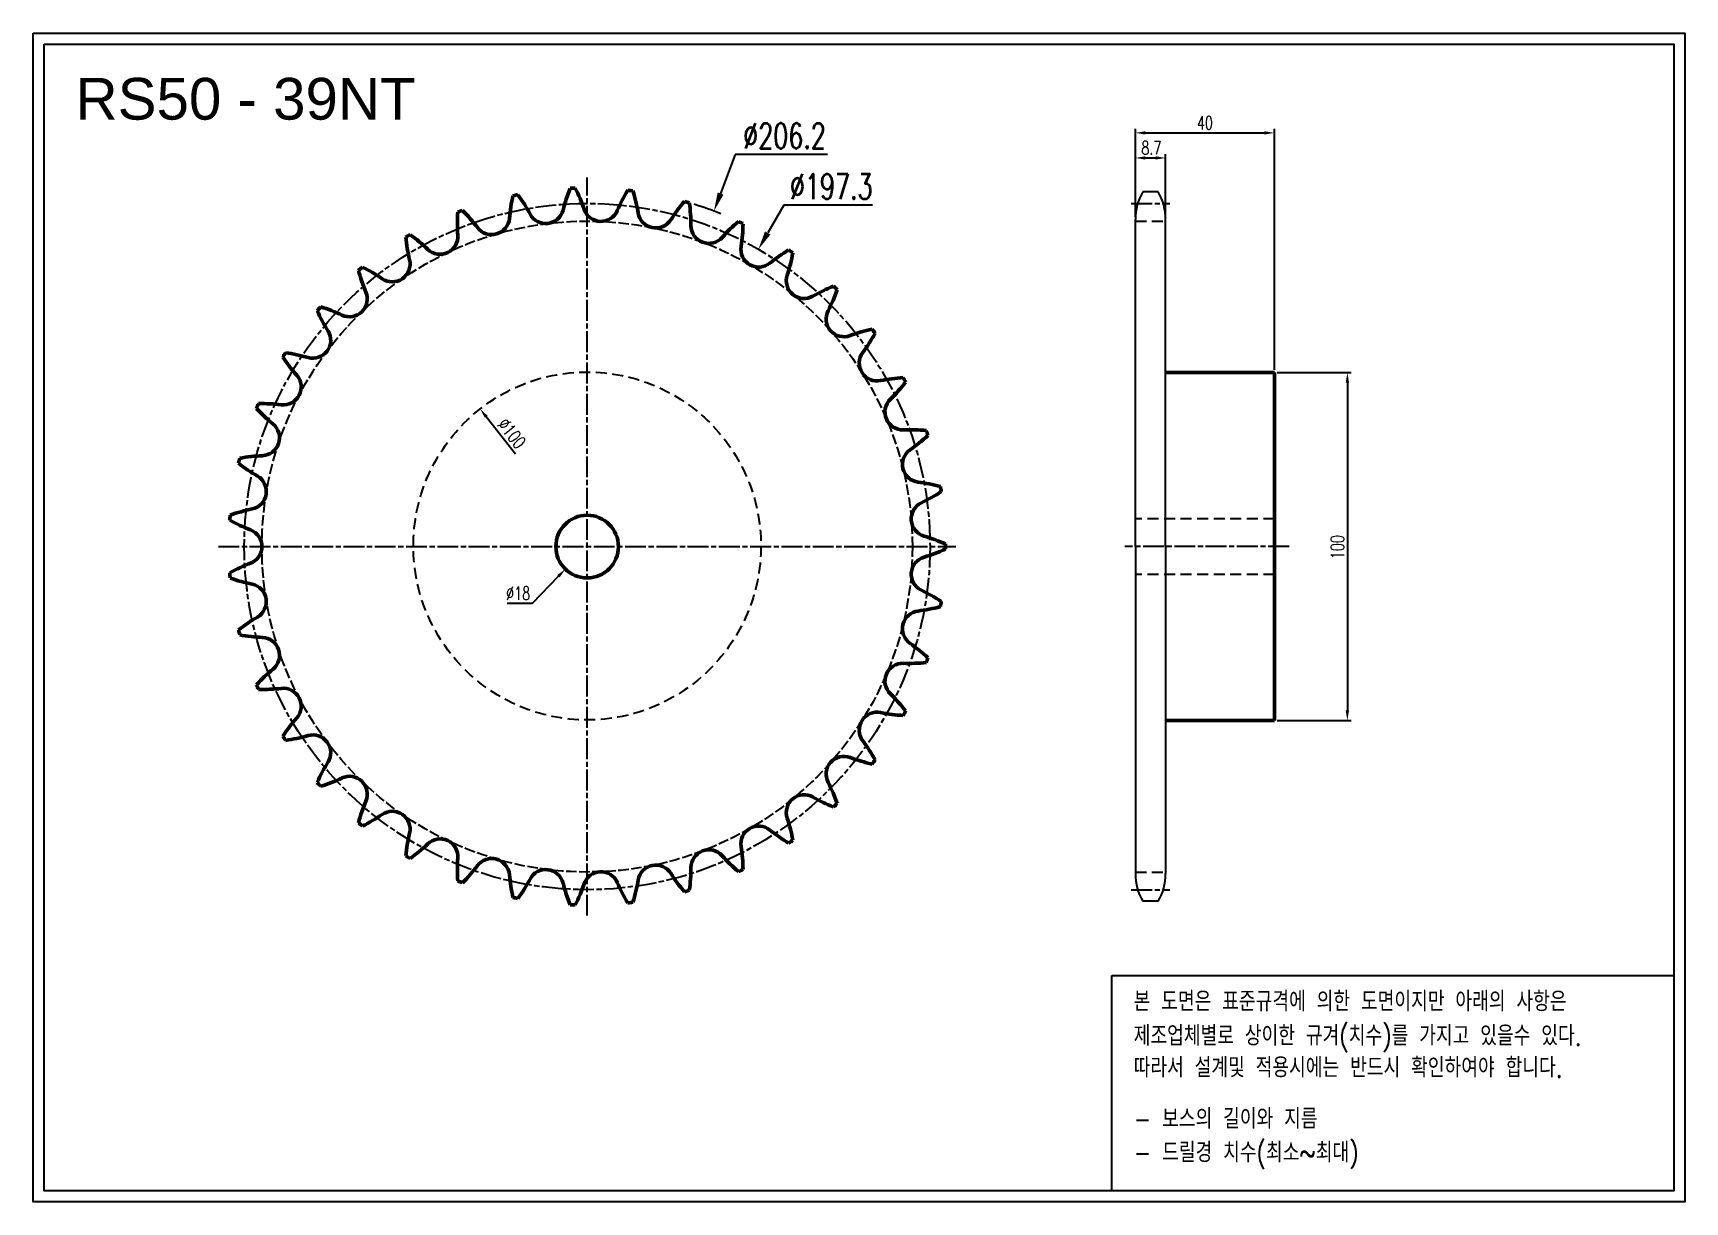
# Model space of a CAD drawing. Header units: millimetres. Extents: x 5919 to 6394, y 1098 to 1434.
import ezdxf

# ---------------------------------------------------------------- set-up
doc = ezdxf.new("R2010")
doc.units = ezdxf.units.MM
for name, pattern in [('AM_ISO02W050', [7.5, 6, -1.5]), ('AM_ISO02W050x2', [3.75, 3, -0.75]), ('AM_ISO08W050', [18, 12, -1.5, 3, -1.5]), ('AM_ISO08W050x2', [9, 6, -0.75, 1.5, -0.75]), ('HIDDEN', [9.525, 6.35, -3.175])]:
    doc.linetypes.add(name, pattern=pattern)
for name, color, linetype, lineweight in [('22', 30, 'AM_ISO08W050', 25), ('AM_0N', 7, 'Continuous', 50), ('AM_3N', 6, 'AM_ISO02W050', 25), ('VIS', 7, 'Continuous', 50)]:
    doc.layers.add(name, color=color, linetype=linetype, lineweight=lineweight)
doc.layers.add('HL', color=2, linetype='HIDDEN')
doc.layers.add('S-DIM', color=7, linetype='Continuous')
doc.styles.add('HAN', font='ROMANS.shx', dxfattribs={"width": 0.7, "bigfont": 'whgtxt.shx'})
doc.styles.add('HSG', font='SIMPLEX.shx', dxfattribs={"width": 0.7, "bigfont": 'HSG.shx'})
doc.styles.get("Standard").update_dxf_attribs({"font": 'arial.ttf'})
doc.dimstyles.new('APP16', dxfattribs={"dimscale": 3, "dimtxt": 2.4, "dimasz": 1.8, "dimexe": 0.7, "dimexo": 0.5, "dimgap": 0.6, "dimtad": 1, "dimtoh": 1, "dimdec": 1, "dimrnd": 0.01, "dimzin": 9, "dimdsep": 46, "dimtxsty": 'HSG', "dimcen": 0, "dimclrd": 1, "dimclre": 1, "dimclrt": 256, "dimazin": 2, "dimtp": 1, "dimtm": 1, "dimtfac": 0.5, "dimtdec": 1, "dimtofl": 0, "dimtmove": 0, "dimatfit": 3, "dimfxl": 0, "dimtvp": 1, "dimtolj": 2, "dimlwd": -1, "dimlwe": -1, "dimarcsym": 0})
doc.dimstyles.new('APP4', dxfattribs={"dimscale": 1.6, "dimtxt": 2.4, "dimasz": 1.8, "dimexe": 0.7, "dimexo": 0.5, "dimgap": 0.6, "dimtad": 1, "dimtoh": 1, "dimdec": 1, "dimrnd": 0.01, "dimzin": 9, "dimdsep": 46, "dimtxsty": 'HSG', "dimcen": 0, "dimclrd": 1, "dimclre": 1, "dimclrt": 256, "dimazin": 2, "dimtp": 1, "dimtm": 1, "dimtfac": 0.5, "dimtdec": 1, "dimtofl": 0, "dimtmove": 0, "dimatfit": 3, "dimfxl": 0, "dimtvp": 1, "dimtolj": 2, "dimlwd": -1, "dimlwe": -1, "dimarcsym": 0})

# ---------------------------------------------------------------- blocks, each defined once
blk = doc.blocks.new('*D1')
at = {"layer": 'Defpoints', "color": 0, "transparency": 16777216}
for p in [(6114.95, 1382.51), (6042.01, 1189.68)]:
    blk.add_point(p, dxfattribs=at)
at = {"layer": 'S-DIM', "color": 1, "transparency": 16777216}
for p, q in [((6121.1, 1398.77), (6116.86, 1387.56)), ((6147.62, 1398.77), (6121.1, 1398.77))]:
    blk.add_line(p, q, dxfattribs=at)
blk.add_arc((6078.48, 1286.1), 103.09, 68.1122, 72.6015, dxfattribs=at)
blk.add_solid([(6116.02, 1387.88), (6117.7, 1387.25), (6114.95, 1382.51)], dxfattribs=at)
at = {"layer": 'S-DIM', "transparency": 16777216, "insert": (6135.26, 1404.17), "char_height": 7.2, "attachment_point": 5, "style": 'HSG'}
blk.add_mtext('\\A2;∅206.2', dxfattribs=at)
blk = doc.blocks.new('*D2')
at = {"layer": 'Defpoints', "color": 0, "transparency": 16777216}
for p in [(6127.74, 1371.56), (6029.22, 1200.63)]:
    blk.add_point(p, dxfattribs=at)
at = {"layer": 'S-DIM', "color": 1, "transparency": 16777216}
for p, q in [((6135.02, 1384.2), (6130.43, 1376.24)), ((6160.58, 1384.2), (6135.02, 1384.2))]:
    blk.add_line(p, q, dxfattribs=at)
blk.add_solid([(6129.65, 1376.69), (6131.21, 1375.79), (6127.74, 1371.56)], dxfattribs=at)
at = {"layer": 'S-DIM', "transparency": 16777216, "insert": (6148.7, 1389.6), "char_height": 7.2, "attachment_point": 5, "style": 'HSG'}
blk.add_mtext('\\A2;∅197.3', dxfattribs=at)
blk = doc.blocks.new('*D3')
at = {"layer": 'Defpoints', "color": 0, "transparency": 16777216}
for p in [(6084.74, 1292.56), (6072.22, 1279.63)]:
    blk.add_point(p, dxfattribs=at)
at = {"layer": 'S-DIM', "color": 1, "transparency": 16777216}
for p, q in [((6062.72, 1269.82), (6070.22, 1277.56)), ((6055.49, 1269.82), (6062.72, 1269.82))]:
    blk.add_line(p, q, dxfattribs=at)
blk.add_solid([(6069.87, 1277.89), (6070.56, 1277.23), (6072.22, 1279.63)], dxfattribs=at)
at = {"layer": 'S-DIM', "transparency": 16777216, "insert": (6058.63, 1272.7), "char_height": 3.84, "attachment_point": 5, "style": 'HSG'}
blk.add_mtext('\\A2;∅18', dxfattribs=at)
blk = doc.blocks.new('*D4')
at = {"layer": 'Defpoints', "color": 0, "transparency": 16777216}
for p in [(6047.69, 1325.66), (6109.27, 1246.87)]:
    blk.add_point(p, dxfattribs=at)
at = {"layer": 'S-DIM', "color": 1, "transparency": 16777216}
blk.add_line((6057.86, 1312.65), (6049.46, 1323.39), dxfattribs=at)
blk.add_solid([(6049.84, 1323.69), (6049.08, 1323.1), (6047.69, 1325.66)], dxfattribs=at)
at = {"layer": 'S-DIM', "transparency": 16777216, "insert": (6056.82, 1318.66), "char_height": 3.84, "attachment_point": 5, "rotation": 308.0109, "style": 'HSG'}
blk.add_mtext('\\A2;∅100', dxfattribs=at)
blk = doc.blocks.new('*D5')
at = {"layer": 'Defpoints', "color": 0, "transparency": 16777216}
for p in [(6244.88, 1397.81), (6236.18, 1380.11), (6244.88, 1380.11)]:
    blk.add_point(p, dxfattribs=at)
at = {"layer": 'S-DIM', "color": 1, "transparency": 16777216}
for p, q in [((6236.18, 1380.91), (6236.18, 1398.93)), ((6239.06, 1397.81), (6242, 1397.81)), ((6244.88, 1380.91), (6244.88, 1398.93))]:
    blk.add_line(p, q, dxfattribs=at)
for points in [[(6239.06, 1398.29), (6239.06, 1397.33), (6236.18, 1397.81)], [(6242, 1398.29), (6242, 1397.33), (6244.88, 1397.81)]]:
    blk.add_solid(points, dxfattribs=at)
at = {"layer": 'S-DIM', "transparency": 16777216, "insert": (6240.79, 1400.69), "char_height": 3.84, "attachment_point": 5, "style": 'HSG'}
blk.add_mtext('\\A2;8.7', dxfattribs=at)
blk = doc.blocks.new('*D6')
at = {"layer": 'Defpoints', "color": 0, "transparency": 16777216}
for p in [(6276.18, 1405.01), (6236.18, 1380.11), (6276.18, 1336.1)]:
    blk.add_point(p, dxfattribs=at)
at = {"layer": 'S-DIM', "color": 1, "transparency": 16777216}
for p, q in [((6236.18, 1380.91), (6236.18, 1406.13)), ((6239.06, 1405.01), (6273.3, 1405.01)), ((6276.18, 1336.9), (6276.18, 1406.13))]:
    blk.add_line(p, q, dxfattribs=at)
for points in [[(6239.06, 1405.49), (6239.06, 1404.53), (6236.18, 1405.01)], [(6273.3, 1405.49), (6273.3, 1404.53), (6276.18, 1405.01)]]:
    blk.add_solid(points, dxfattribs=at)
at = {"layer": 'S-DIM', "transparency": 16777216, "insert": (6256.18, 1407.89), "char_height": 3.84, "attachment_point": 5, "style": 'HSG'}
blk.add_mtext('\\A2;40', dxfattribs=at)
blk = doc.blocks.new('*D7')
at = {"layer": 'Defpoints', "color": 0, "transparency": 16777216}
for p in [(6276.18, 1336.1), (6276.18, 1236.1), (6297.17, 1236.1)]:
    blk.add_point(p, dxfattribs=at)
at = {"layer": 'S-DIM', "color": 1, "transparency": 16777216}
for p, q in [((6276.98, 1336.1), (6298.29, 1336.1)), ((6297.17, 1333.22), (6297.17, 1238.98)), ((6276.98, 1236.1), (6298.29, 1236.1))]:
    blk.add_line(p, q, dxfattribs=at)
for points in [[(6296.69, 1333.22), (6297.65, 1333.22), (6297.17, 1336.1)], [(6296.69, 1238.98), (6297.65, 1238.98), (6297.17, 1236.1)]]:
    blk.add_solid(points, dxfattribs=at)
at = {"layer": 'S-DIM', "transparency": 16777216, "insert": (6294.29, 1285.93), "char_height": 3.84, "attachment_point": 5, "rotation": 90, "style": 'HSG'}
blk.add_mtext('\\A2;100', dxfattribs=at)

msp = doc.modelspace()

# ---------------------------------------------------------------- linework, layer by layer
for p, q in [((6242.76, 1388.05), (6238.31, 1388.05)), ((6236.18, 1286.1), (6236.18, 1380.11)), ((6244.88, 1286.1), (6244.88, 1380.11)), ((6236.18, 1286.1), (6236.18, 1192.08)), ((6244.88, 1286.1), (6244.88, 1192.08)), ((6242.76, 1184.14), (6238.31, 1184.14))]:
    msp.add_line(p, q)
for points in [[(5919.08, 1433.71), (6394.28, 1433.71), (6394.28, 1097.71), (5919.08, 1097.71)], [(5922.28, 1430.51), (6391.08, 1430.51), (6391.08, 1100.91), (5922.28, 1100.91)]]:
    msp.add_lwpolyline(points, close=True)
at = {"color": 6}
msp.add_lwpolyline([(6229.44, 1162.83), (6391.08, 1162.83), (6391.08, 1100.91), (6229.44, 1100.91)], close=True, dxfattribs=at)
for centre, start, end in [((6252.06, 1380.11), 150, 180), ((6229.01, 1380.11), 0, 30), ((6252.06, 1192.08), 180, 210), ((6229.01, 1192.08), 330, 0)]:
    msp.add_arc(centre, 15.87, start, end)
at = {"layer": '22', "linetype": 'AM_ISO08W050x2'}
for p, q in [((6078.48, 1180.01), (6078.48, 1392.18)), ((6235, 1384.74), (6246.06, 1384.74)), ((5972.39, 1286.1), (6184.57, 1286.1)), ((6280.4, 1286.1), (6233.15, 1286.1)), ((6235, 1187.45), (6246.06, 1187.45))]:
    msp.add_line(p, q, dxfattribs=at)
msp.add_circle((6078.48, 1286.1), 98.64, dxfattribs=at)
at = {"layer": 'AM_0N'}
for centre, radius, start, end in [((6120.01, 1370.52), 49.99, 158.2231, 165.7692), ((6078.48, 1286.1), 103.09, 91.8967, 92.7187), ((6030.29, 1366.91), 49.99, 18.8462, 26.3923), ((6133.01, 1362.77), 49.99, 148.9923, 156.5385), ((6078.48, 1286.1), 103.09, 82.666, 83.4879), ((6043.88, 1373.59), 49.99, 9.6154, 17.1615), ((6105.93, 1376.09), 49.99, 167.4538, 175), ((6078.48, 1286.1), 103.09, 101.1275, 101.9494), ((6017.95, 1358.13), 49.99, 28.0769, 35.6231), ((6082.45, 1384.71), 5.13, 198.8462, 336.5385), ((6144.61, 1353.02), 49.99, 139.7615, 147.3077), ((6078.48, 1286.1), 103.09, 73.4352, 74.2571), ((6058.36, 1378.01), 49.99, 0.3846, 7.9308), ((6091.14, 1379.33), 49.99, 176.6846, 184.2308), ((6078.48, 1286.1), 103.09, 110.3583, 111.1802), ((6007.18, 1347.49), 49.99, 37.3077, 44.8538), ((6051.02, 1380.89), 5.13, 217.3077, 355), ((6066.58, 1384.07), 5.13, 208.0769, 345.7692), ((6098.22, 1382.8), 5.13, 189.6154, 327.3077), ((6113.48, 1378.38), 5.13, 180.3846, 318.0769), ((6154.49, 1341.55), 49.99, 130.5308, 138.0769), ((6078.48, 1286.1), 103.09, 64.2044, 65.0263), ((6073.36, 1380.04), 49.99, 351.1538, 358.7), ((6078.48, 1286.1), 103.09, 119.589, 120.411), ((6076.02, 1380.15), 49.99, 185.9154, 193.4615), ((5998.26, 1335.25), 49.99, 46.5385, 54.0846), ((6036.17, 1375.26), 5.13, 226.5385, 4.2308), ((6127.83, 1371.57), 5.13, 171.1538, 308.8462), ((6162.4, 1328.64), 49.99, 121.3, 128.8462), ((6088.5, 1379.65), 49.99, 341.9231, 349.4692), ((6078.48, 1286.1), 103.09, 54.9737, 55.7956), ((6078.48, 1286.1), 103.09, 128.8198, 129.6417), ((6060.96, 1378.54), 49.99, 195.1462, 202.6923), ((5991.41, 1321.75), 49.99, 55.7692, 63.3154), ((6022.41, 1367.32), 5.13, 235.7692, 13.4615), ((6140.9, 1362.54), 5.13, 161.9231, 299.6154), ((6010.11, 1357.27), 5.13, 245, 22.6923), ((6168.14, 1314.63), 49.99, 112.0692, 119.6154), ((6103.38, 1376.83), 49.99, 332.6923, 340.2385), ((6078.48, 1286.1), 103.09, 45.7429, 46.5648), ((6078.48, 1286.1), 103.09, 138.0506, 138.8725), ((5986.82, 1307.32), 49.99, 65, 72.5462), ((6046.36, 1374.53), 49.99, 204.3769, 211.9231), ((6152.35, 1351.54), 5.13, 152.6923, 290.3846), ((5999.58, 1345.39), 5.13, 254.2308, 31.9231), ((6171.55, 1299.88), 49.99, 102.8385, 110.3846), ((6117.61, 1371.66), 49.99, 323.4615, 331.0077), ((6078.48, 1286.1), 103.09, 36.5121, 37.334), ((6078.48, 1286.1), 103.09, 147.2813, 148.1033), ((6032.59, 1368.23), 49.99, 213.6077, 221.1538), ((5984.6, 1292.34), 49.99, 74.2308, 81.7769), ((6161.89, 1338.84), 5.13, 143.4615, 281.1538), ((5991.09, 1331.96), 5.13, 263.4615, 41.1538), ((6172.56, 1284.77), 49.99, 93.6077, 101.1538), ((6130.83, 1364.27), 49.99, 314.2308, 321.7769), ((6078.48, 1286.1), 103.09, 27.2813, 28.1033), ((6078.48, 1286.1), 103.09, 156.5121, 157.334), ((6020.01, 1359.81), 49.99, 222.8385, 230.3846), ((5984.81, 1277.2), 49.99, 83.4615, 91.0077), ((6169.28, 1324.78), 5.13, 134.2308, 271.9231), ((5984.86, 1317.35), 5.13, 272.6923, 50.3846), ((6171.13, 1269.69), 49.99, 84.3769, 91.9231), ((6142.69, 1354.86), 49.99, 305, 312.5462), ((6078.48, 1286.1), 103.09, 18.0506, 18.8725), ((5987.45, 1262.29), 49.99, 92.6923, 100.2385), ((6174.31, 1309.71), 5.13, 125, 262.6923), ((6078.48, 1286.1), 103.09, 165.7429, 166.5648), ((6008.94, 1349.47), 49.99, 232.0692, 239.6154), ((5981.06, 1301.93), 5.13, 281.9231, 59.6154), ((6167.29, 1255.04), 49.99, 75.1462, 82.6923), ((6078.48, 1286.1), 103.09, 8.8198, 9.6417), ((6176.85, 1294.04), 5.13, 115.7692, 253.4615), ((6152.89, 1343.67), 49.99, 295.7692, 303.3154), ((6078.48, 1286.1), 103.09, 174.9737, 175.7956), ((5999.68, 1337.5), 49.99, 241.3, 248.8462), ((5992.45, 1248), 49.99, 101.9231, 109.4692), ((5979.79, 1286.1), 5.13, 291.1538, 68.8462), ((6161.16, 1241.2), 49.99, 65.9154, 73.4615), ((6176.85, 1278.15), 5.13, 106.5385, 244.2308), ((6161.16, 1330.99), 49.99, 286.5385, 294.0846), ((6078.48, 1286.1), 103.09, 359.589, 0.411), ((5999.68, 1234.69), 49.99, 111.1538, 118.7), ((6078.48, 1286.1), 103.09, 184.2044, 185.0263), ((5992.45, 1324.19), 49.99, 250.5308, 258.0769), ((5981.06, 1270.26), 5.13, 300.3846, 78.0769), ((6167.29, 1317.15), 49.99, 277.3077, 284.8538), ((6152.89, 1228.52), 49.99, 56.6846, 64.2308), ((6078.48, 1286.1), 103.09, 350.3583, 351.1802), ((6008.94, 1222.72), 49.99, 120.3846, 127.9308), ((6174.31, 1262.48), 5.13, 97.3077, 235), ((6078.48, 1286.1), 103.09, 193.4352, 194.2571), ((5987.45, 1309.9), 49.99, 259.7615, 267.3077), ((5984.86, 1254.84), 5.13, 309.6154, 87.3077), ((6142.69, 1217.33), 49.99, 47.4538, 55), ((6020.01, 1212.38), 49.99, 129.6154, 137.1615), ((6169.28, 1247.41), 5.13, 88.0769, 225.7692), ((6171.13, 1302.5), 49.99, 268.0769, 275.6231), ((6078.48, 1286.1), 103.09, 341.1275, 341.9494), ((6078.48, 1286.1), 103.09, 202.666, 203.4879), ((5984.81, 1294.99), 49.99, 268.9923, 276.5385), ((5991.09, 1240.23), 5.13, 318.8462, 96.5385), ((6130.83, 1207.92), 49.99, 38.2231, 45.7692), ((6032.59, 1203.96), 49.99, 138.8462, 146.3923), ((6161.89, 1233.35), 5.13, 78.8462, 216.5385), ((6172.56, 1287.42), 49.99, 258.8462, 266.3923), ((6078.48, 1286.1), 103.09, 331.8967, 332.7187), ((6078.48, 1286.1), 103.09, 211.8967, 212.7187), ((5984.6, 1279.85), 49.99, 278.2231, 285.7692), ((5999.58, 1226.81), 5.13, 328.0769, 105.7692), ((6117.61, 1200.53), 49.99, 28.9923, 36.5385), ((6046.36, 1197.66), 49.99, 148.0769, 155.6231), ((6152.35, 1220.65), 5.13, 69.6154, 207.3077), ((6171.55, 1272.32), 49.99, 249.6154, 257.1615), ((6078.48, 1286.1), 103.09, 322.666, 323.4879), ((6078.48, 1286.1), 103.09, 221.1275, 221.9494), ((5986.82, 1264.87), 49.99, 287.4538, 295), ((6010.11, 1214.92), 5.13, 337.3077, 115), ((6103.38, 1195.36), 49.99, 19.7615, 27.3077), ((6060.96, 1193.65), 49.99, 157.3077, 164.8538), ((6140.9, 1209.65), 5.13, 60.3846, 198.0769), ((6168.14, 1257.56), 49.99, 240.3846, 247.9308), ((6078.48, 1286.1), 103.09, 313.4352, 314.2571), ((5991.41, 1250.44), 49.99, 296.6846, 304.2308), ((6022.41, 1204.87), 5.13, 346.5385, 124.2308), ((6088.5, 1192.54), 49.99, 10.5308, 18.0769), ((6078.48, 1286.1), 103.09, 230.3583, 231.1802), ((6076.02, 1192.04), 49.99, 166.5385, 174.0846), ((6127.83, 1200.62), 5.13, 51.1538, 188.8462), ((6162.4, 1243.55), 49.99, 231.1538, 238.7), ((5998.26, 1236.94), 49.99, 305.9154, 313.4615), ((6036.17, 1196.93), 5.13, 355.7692, 133.4615), ((6113.48, 1193.81), 5.13, 41.9231, 179.6154), ((6073.36, 1192.15), 49.99, 1.3, 8.8462), ((6078.48, 1286.1), 103.09, 304.2044, 305.0263), ((6078.48, 1286.1), 103.09, 239.589, 240.411), ((6091.14, 1192.86), 49.99, 175.7692, 183.3154), ((6007.18, 1224.7), 49.99, 315.1462, 322.6923), ((6051.02, 1191.3), 5.13, 5, 142.6923), ((6066.58, 1188.12), 5.13, 14.2308, 151.9231), ((6098.22, 1189.4), 5.13, 32.6923, 170.3846), ((6058.36, 1194.18), 49.99, 352.0692, 359.6154), ((6154.49, 1230.64), 49.99, 221.9231, 229.4692), ((6078.48, 1286.1), 103.09, 294.9737, 295.7956), ((6078.48, 1286.1), 103.09, 248.8198, 249.6417), ((6105.93, 1196.1), 49.99, 185, 192.5462), ((6017.95, 1214.06), 49.99, 324.3769, 331.9231), ((6120.01, 1201.67), 49.99, 194.2308, 201.7769), ((6030.29, 1205.29), 49.99, 333.6077, 341.1538), ((6082.45, 1187.48), 5.13, 23.4615, 161.1538), ((6133.01, 1209.43), 49.99, 203.4615, 211.0077), ((6043.88, 1198.6), 49.99, 342.8385, 350.3846), ((6144.61, 1219.17), 49.99, 212.6923, 220.2385), ((6078.48, 1286.1), 103.09, 258.0506, 258.8725), ((6078.48, 1286.1), 103.09, 276.5121, 277.334), ((6078.48, 1286.1), 103.09, 285.7429, 286.5648), ((6078.48, 1286.1), 103.09, 267.2813, 268.1033)]:
    msp.add_arc(centre, radius, start, end, dxfattribs=at)
at = {"layer": 'AM_3N', "linetype": 'AM_ISO02W050x2'}
msp.add_circle((6078.48, 1286.1), 93.56, dxfattribs=at)
at = {"layer": 'HL', "ltscale": 0.5}
for p, q in [((6236.18, 1379.65), (6244.88, 1379.65)), ((6276.18, 1294.1), (6236.18, 1294.1)), ((6276.18, 1278.1), (6236.18, 1278.1)), ((6236.18, 1192.54), (6244.88, 1192.54))]:
    msp.add_line(p, q, dxfattribs=at)
msp.add_circle((6078.48, 1286.27), 50, dxfattribs=at)
at = {"layer": 'VIS'}
for p, q in [((6276.18, 1336.1), (6244.88, 1336.1)), ((6276.18, 1336.1), (6276.18, 1236.1)), ((6276.18, 1236.1), (6244.88, 1236.1))]:
    msp.add_line(p, q, dxfattribs=at)
msp.add_circle((6078.48, 1286.1), 9, dxfattribs=at)

# ---------------------------------------------------------------- texts
msp.add_text('RS50 - 39NT', height=12).set_placement((5931.32, 1408.82))
at = {"color": 6, "style": 'HAN', "width": 0.8}
for s, p in [('본 도면은 표준규격에 의한 도면이지만 아래의 사항은', (6235.69, 1152.51)), ('제조업체별로 상이한 규겨(치수)를 가지고 있을수 있다.', (6235.69, 1142.66)), ('따라서 설계및 적용시에는 반드시 확인하여야 합니다.', (6235.69, 1133.51)), ('- 보스의 길이와 지름', (6235.69, 1118.78)), ('- 드릴경 치수(최소~최대)', (6235.69, 1109.1))]:
    msp.add_text(s, height=5.6833, dxfattribs=at).set_placement(p)

# ---------------------------------------------------------------- dimensions: what is measured, and where the dimension line sits
at = {"layer": 'S-DIM', "color": 3}
for p1, p2, dimstyle, picture, middle in [((6042.01, 1189.68), (6114.95, 1382.51), 'APP16', '*D1', (6135.26, 1398.77)), ((6029.22, 1200.63), (6127.74, 1371.56), 'APP16', '*D2', (6148.7, 1384.2)), ((6109.27, 1246.87), (6047.69, 1325.66), 'APP4', '*D4', (6054.55, 1316.89)), ((6084.74, 1292.56), (6072.22, 1279.63), 'APP4', '*D3', (6058.63, 1269.82))]:
    dim = msp.add_diameter_dim_2p(p1=p1, p2=p2, dimstyle=dimstyle, dxfattribs=at)
    dim.commit()
    dim.dimension.update_dxf_attribs({"geometry": picture, "text_midpoint": middle, "dimtype": 131})
dim = msp.add_linear_dim(base=(6276.18, 1405.01), p1=(6236.18, 1380.11), p2=(6276.18, 1336.1), dimstyle='APP4', dxfattribs=at)
dim.commit()
dim.dimension.update_dxf_attribs({"geometry": '*D6', "text_midpoint": (6256.18, 1407.89)})
dim = msp.add_linear_dim(base=(6244.88, 1397.81), p1=(6236.18, 1380.11), p2=(6244.88, 1380.11), dimstyle='APP4', dxfattribs=at)
dim.commit()
dim.dimension.update_dxf_attribs({"geometry": '*D5', "text_midpoint": (6240.79, 1397.81), "dimtype": 128})
dim = msp.add_linear_dim(base=(6297.17, 1236.1), p1=(6276.18, 1336.1), p2=(6276.18, 1236.1), angle=90, dimstyle='APP4', dxfattribs=at)
dim.commit()
dim.dimension.update_dxf_attribs({"geometry": '*D7', "text_midpoint": (6297.17, 1285.93), "dimtype": 128})

doc.saveas('drawing.dxf')
